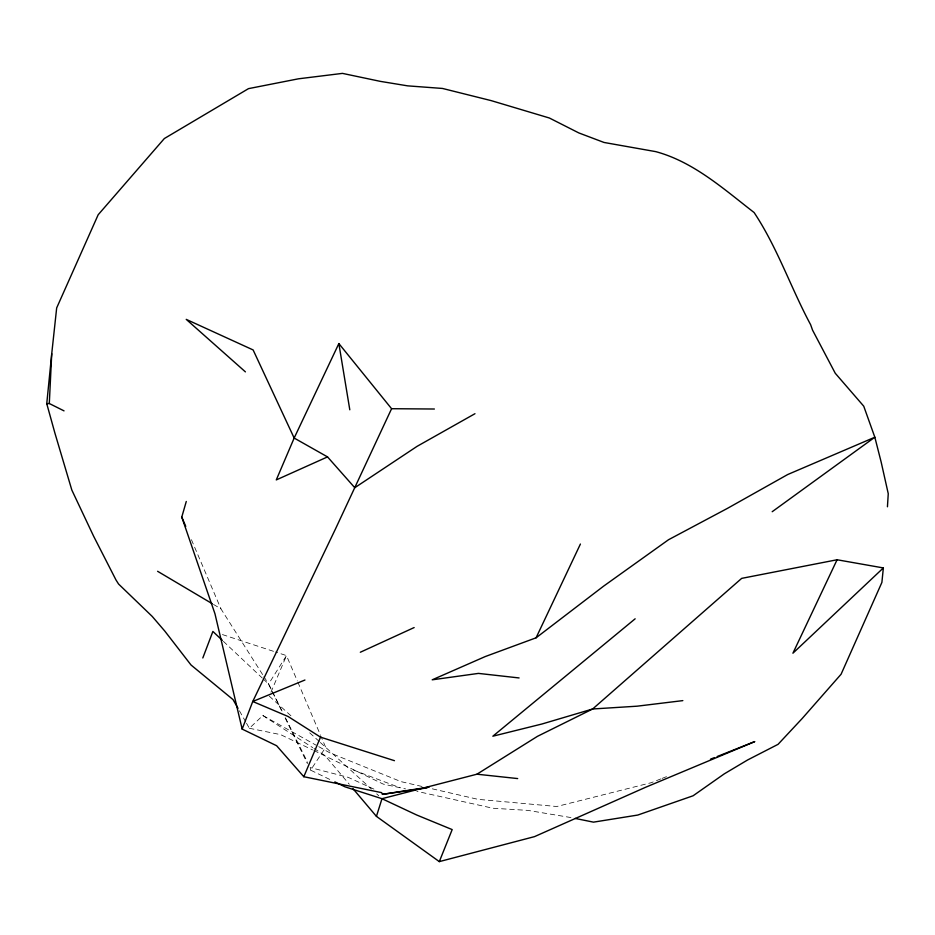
<?xml version="1.0" encoding="UTF-8"?>
<svg xmlns="http://www.w3.org/2000/svg" width="935" height="935" viewBox="0 0 935 935"><rect width="100%" height="100%" fill="white"/><g stroke="black" fill="none" stroke-linecap="round" stroke-linejoin="round"><path stroke-width="0.7" stroke-dasharray="4.67 3.51" d="M270.963 692.216L286.496 655.599L275.591 652.022M281.318 710.097L268.579 683.999L286.496 655.599L297.295 680.855M329.751 779.428L310.607 770.148L325.684 747.334L321.137 736.698M246.524 723.293L249.364 728.283L262.864 715.52L315.901 745.078M660.8 778.913L651.391 782.653L556.757 806.508L477.949 799.331L431.795 788.719M662.132 778.387L668.852 775.711M249.364 728.283L280.57 734.618L312.594 749.882M570.958 817.564L527.901 810.388L492.85 808.237L416.87 791.326M313.88 750.513L383.21 784.091L405.603 788.918M422.012 786.464L401.033 781.637L329.798 752.815L317.164 745.779M222.425 634.573L274.236 651.566M353.36 769.996L399.97 787.714M373.906 789.105L348.182 777.336L310.21 767.542L310.607 770.148M213.496 604.431L220.94 608.849L263.109 675.374M262.864 715.52L312.781 747.684M313.996 748.467L324.959 755.527L349.293 784.29M269.292 696.143L291.638 716.42M309.719 732.841L319.302 741.537M320.366 742.507L371.359 789.011M376.676 793.862L378.792 795.802M223.395 641.352L262.279 678.05M263.319 679.044L268.579 683.999L282.241 711.406M263.892 676.601L268.579 683.999M239.418 710.81L245.811 722.042M285.491 717.94L307.615 762.317M285.14 717.928L307.428 763.615M297.856 682.188L320.576 735.366M191.43 539.682L220.94 608.849"/><path stroke-width="1.4" d="M64.036 410.874L49.298 403.511L51.729 353.746L56.673 307.931L98.175 214.758L164.338 138.544L248.5 88.638L298.475 78.809L342.455 73.386L380.335 81.368L407.672 85.856L442.5 88.451L491.214 100.629L549.383 118.009L578.812 132.922L604.022 142.459L655.751 151.634C693.466 161.778 723.783 189.069 754.101 212.525C777.382 247.565 790.811 287.793 810.633 324.714L812.562 330.149L835.259 373.264L863.741 406.187L874.833 437.218L881.167 462.089L888.25 493.692L887.444 506.77M238.004 708.321L233.025 699.579L191.02 664.995L164.829 631.125L152.23 616.434L118.57 584.036L115.963 579.922L93.593 536.152L71.831 490.057L54.92 433.139L46.75 403.675L51.729 353.746M334.859 781.905L345.062 786.849L381.983 798.7L476.943 774.203L537.485 736.324L592.65 708.987L741.677 578.368L837.082 559.761L883.353 567.931L881.892 582.423L841.091 674.228L802.23 718.454L778.049 744.342L747.638 759.956L724.286 773.853L693.092 795.779L637.775 815.051L593.48 822.146L575.177 818.429M427.014 787.878L382.473 794.353L381.62 792.635L303.817 776.716L276.631 745.733L242.153 729.09L214.968 613.792L181.776 517.078L186.275 501.476M376.431 816.372L381.983 798.7L416.648 814.981L452.178 829.59L439.31 861.614L376.431 816.372L353.033 788.719M202.813 657.971L212.888 631.441L222.343 640.358M242.153 729.09L252.754 701.495L335.396 529.14L391.59 408.712L338.856 343.566L294.163 438.048L276.281 479.912L327.531 456.899L354.786 487.719L417.115 446.322L474.968 413.702M304.939 680.014L252.754 701.495L288.085 716.49L320.518 737.154L303.817 776.716M580.413 544.041L536.082 637.81L485.312 656.534L432.204 679.815L478.44 673.399L519.089 677.945M837.082 559.761L792.915 653.214L883.353 567.931M635.146 618.806L492.85 736.207L542.043 723.982L592.65 708.987L637.039 706.194L682.842 700.619M536.082 637.81L603.671 586.105L668.537 539.729L727.488 508.348L787.667 474.548L874.833 437.218L772.193 511.714M360.326 652.244L414.147 627.56M710.483 759.185L714.504 757.584M717.192 756.52L754.79 741.584L645.582 787.282L534.516 836.626L439.31 861.614M382.473 794.353L429.142 787.095M46.75 403.675L49.298 403.511M391.59 408.712L434.389 409.016M476.943 774.203L517.674 778.574M394.453 760.681L320.518 737.154M327.531 456.899L294.163 438.048L253.128 349.947L186.24 319.373L245.414 371.873M157.606 571.297L212.245 603.694M181.776 517.078L185.749 526.382M338.856 343.566L349.795 409.787"/></g></svg>
